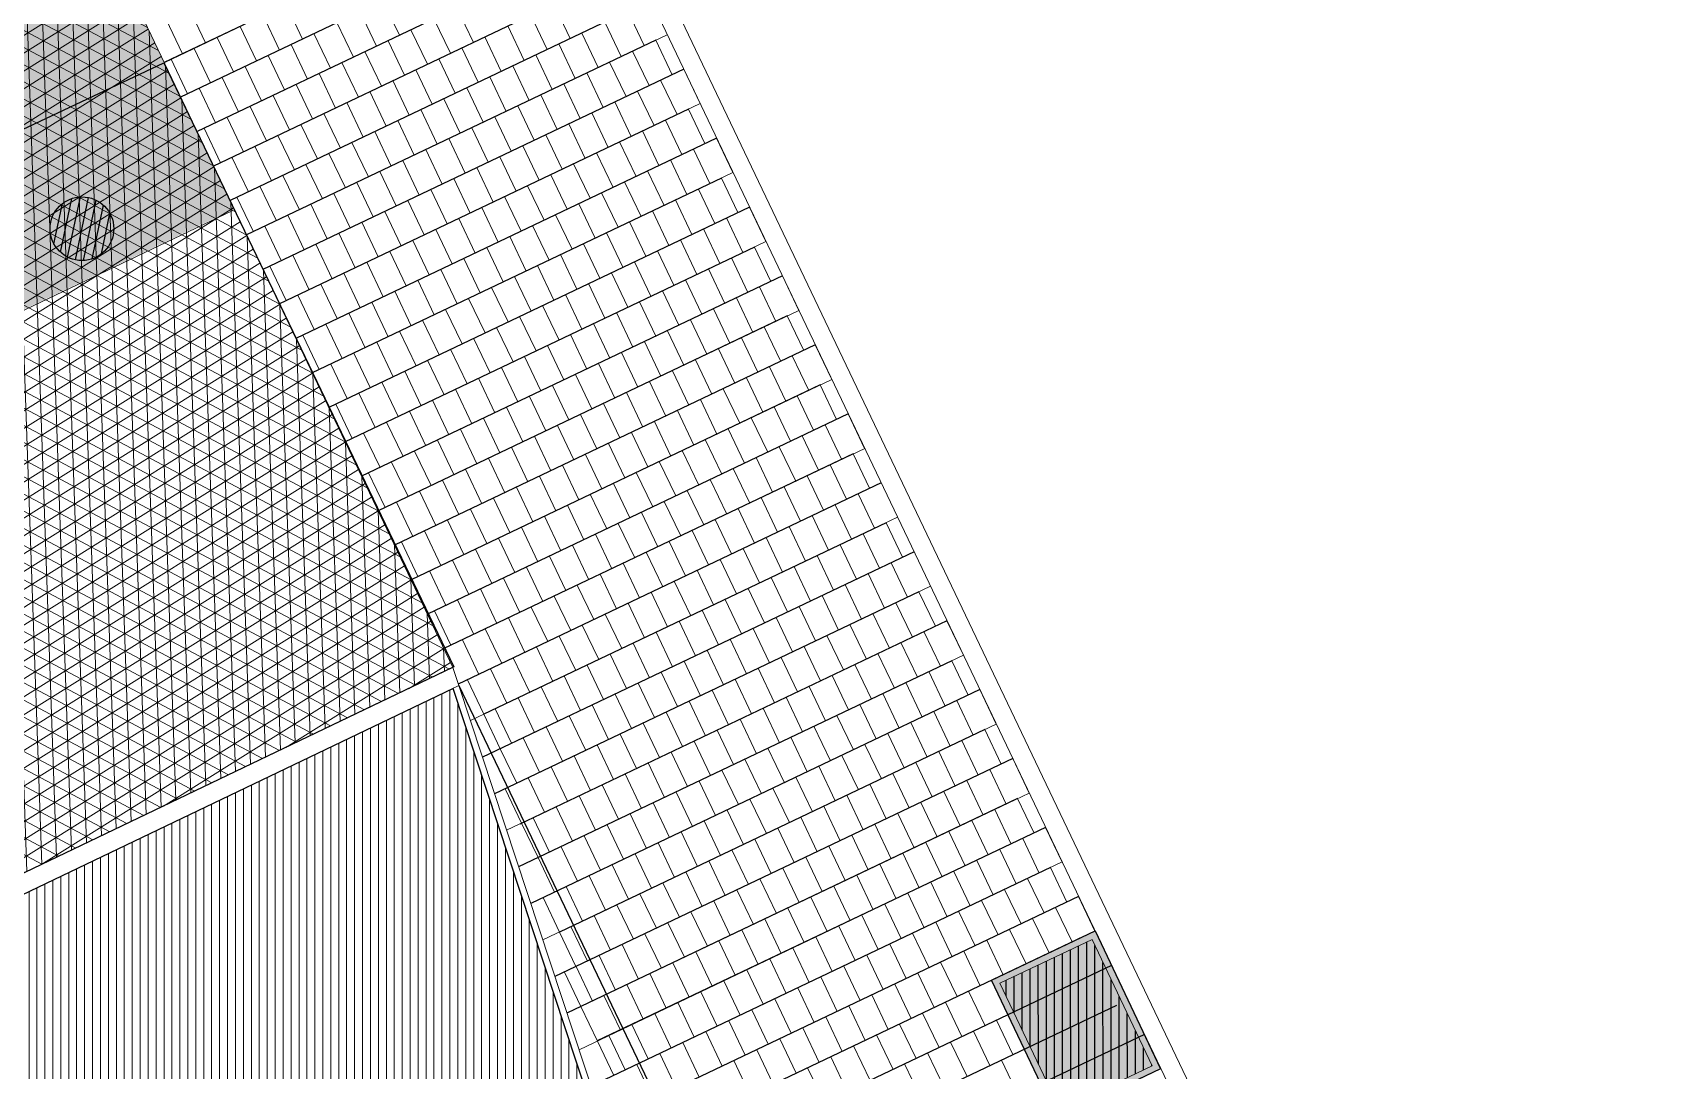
# Model space of a CAD drawing. Header units: metres. Extents: x 679599 to 680028, y 2748524 to 2748840.
# Drawn here: x 679982.01 to 680007.55, y 2748753.3 to 2748769.6 of the extents above; entities that cross this region are included whole.
import ezdxf

# ---------------------------------------------------------------- set-up
doc = ezdxf.new("R2010")
doc.units = ezdxf.units.M
doc.header["$LTSCALE"] = 5
doc.layers.add('00-AUX', color=2, linetype='Continuous', plot=False)
doc.layers.add('00-AUX Tree Pit', color=2, linetype='Continuous', plot=False)
doc.layers.add('02-L-B-Channel', color=140, linetype='Continuous', lineweight=5, plot=False)
doc.layers.add('02-L-B-Curb', color=11, linetype='Continuous', lineweight=5, plot=False)
doc.layers.add('02-L-B-Flat Bar', color=181, linetype='Continuous', lineweight=5)
doc.layers.add('04-BK-Tree Pit', color=6, linetype='Continuous', lineweight=5)
for name, color, linetype, lineweight, true_color in [('02-L-Joints-Paviment_07_Precast Concrete Blocks 60X40', 7, 'Continuous', 5, 0x999999), ('03-TR-Pavement_02_Sealed Gravel', 7, 'Continuous', 5, 0x38321e), ('03-TR-Pavement_05_Precast irregular Concrete Blocks_Open Joint', 7, 'Continuous', 5, 0x82ae7e), ('03-TR-Pavement_07_Precast Concrete Blocks 60X40', 7, 'Continuous', 5, 0x999999), ('03-TR-Pavement_07_Precast irregular Concrete Blocks', 7, 'Continuous', 5, 0xb3b3b3)]:
    doc.layers.add(name, color=color, linetype=linetype, lineweight=lineweight, true_color=true_color)
doc.layers.add('03-TR-Tree Pit_Green', color=46, linetype='Continuous')
doc.layers.add('03-TR-Tree Pit_White', color=7, linetype='Continuous', true_color=0xfcfcfc)

# ---------------------------------------------------------------- blocks, each defined once
blk = doc.blocks.new('ALCORQUE RECTANGULAR')
at = {"layer": '03-TR-Tree Pit_Green', "ltscale": 0.3}
h = blk.add_hatch(dxfattribs=at)
h.set_pattern_fill('ANSI31', color=256, scale=0.04, angle=-45)
h.set_pattern_definition([(360, (-2068898.16958, 3428624.0145), (3e-17, 0.127), [])])
h.paths.add_polyline_path([(679903.391, 2748647.421), (679902.702, 2748648.869), (679904.689, 2748649.814), (679905.377, 2748648.367)])
at = {"layer": '03-TR-Tree Pit_White'}
h = blk.add_hatch(color=256, dxfattribs=at)
h.dxf.hatch_style = 1
h.paths.add_polyline_path([(679903.344, 2748647.288), (679902.569, 2748648.916), (679904.736, 2748649.947), (679905.511, 2748648.319)])
at = {"layer": '02-L-B-Curb'}
blk.add_lwpolyline([(679903.344, 2748647.288), (679902.569, 2748648.916), (679904.736, 2748649.947), (679905.511, 2748648.319)], close=True, dxfattribs=at)
at = {"layer": '02-L-B-Curb', "color": 6}
blk.add_lwpolyline([(679903.391, 2748647.421), (679902.702, 2748648.868), (679904.689, 2748649.814), (679905.378, 2748648.366)], close=True, dxfattribs=at)

msp = doc.modelspace()

# ---------------------------------------------------------------- hatches: boundary and pattern name
at = {"layer": '03-TR-Pavement_02_Sealed Gravel', "linetype": 'Continuous'}
h = msp.add_hatch(dxfattribs=at)
h.set_pattern_fill('ANSI31', color=256, scale=0.0393, angle=45)
h.set_pattern_definition([(90, (652974.11672, 2717198.73223), (-0.1247775, 0), [])])
h.paths.add_polyline_path([(679968.866, 2748742.603), (679983.868, 2748747.571), (679993.107, 2748719.677), (679978.111, 2748714.692)], flags=16)
h.paths.add_polyline_path([(679998.133, 2748710.307), (680003.902, 2748713.034), (680005.419, 2748708.439), (680000.185, 2748705.967)], flags=16)
h.paths.add_polyline_path([(679963.902, 2748747.461), (679988.621, 2748759.303), (680006.998, 2748703.659), (679982.255, 2748691.885)])
at = {"layer": '03-TR-Pavement_05_Precast irregular Concrete Blocks_Open Joint'}
h = msp.add_hatch(dxfattribs=at)
h.set_pattern_fill('SWAMP', color=256, scale=0.01)
h.set_pattern_definition([(0, (-2.8001, 2.47284), (0.127, 0.219970452362), [0.03175, -0.22225]), (90, (-2.78422, 2.47284), (-0.127, 0.219970452362), [0.015875, -0.424065904724]), (90, (-2.78025, 2.47284), (-0.127, 0.219970452362), [0.0127, -0.427240904724]), (90, (-2.78819, 2.47284), (-0.127, 0.219970452362), [0.0127, -0.427240904724]), (60, (-2.77629, 2.47284), (-0.126999999827, 0.219970452462), [0.01016, -0.24384]), (120, (-2.79216, 2.47284), (-0.253999999827, 1e-10), [0.01016, -0.24384])])
h.paths.add_polyline_path([(679957.895, 2748753.804), (679953.212, 2748759.085), (679980.707, 2748776.199), (679985.171, 2748766.828)])
at = {"layer": '03-TR-Pavement_07_Precast irregular Concrete Blocks', "linetype": 'Continuous'}
h = msp.add_hatch(dxfattribs=at)
h.set_pattern_fill('NET3', color=256, scale=0.075, angle=92)
h.set_pattern_definition([(92, (679898.76976, 2748715.38535), (-0.23797994, -0.00831044), []), (152, (679898.76976, 2748715.38535), (-0.1117929, -0.2102519), []), (212, (679898.76976, 2748715.38535), (0.126187, -0.20194145), [])])
h.paths.add_polyline_path([(679980.706, 2748776.198), (679957.091, 2748761.499), (679946.748, 2748755.061), (679960.782, 2748746.299), (679963.716, 2748747.705), (679988.617, 2748759.633)])
at = {"layer": '03-TR-Tree Pit_Green'}
h = msp.add_hatch(dxfattribs=at)
h.set_pattern_fill('ANSI31', color=256, scale=0.04, angle=33)
h.set_pattern_definition([(78, (679982.7891, 2748766.52299), (-0.124225, 0.026405), [])])
edge = h.paths.add_edge_path()
edge.add_arc((679982.789, 2748766.523), 0.5, 0, 360)
at = {"layer": '03-TR-Tree Pit_White'}
h = msp.add_hatch(color=256, dxfattribs=at)
h.dxf.hatch_style = 1
edge = h.paths.add_edge_path()
edge.add_arc((679982.789, 2748766.523), 0.5, 0, 360)

# ---------------------------------------------------------------- linework, layer by layer
msp.add_circle((679982.789, 2748766.523), 0.5)
at = {"layer": '00-AUX'}
for points in [[(679990.692, 2748772.277), (679984.081, 2748769.131)], [(679990.769, 2748771.65), (679984.34, 2748768.59)], [(679991.209, 2748771.194), (679984.598, 2748768.048)], [(679991.287, 2748770.567), (679984.857, 2748767.507)], [(679991.727, 2748770.111), (679985.116, 2748766.965)], [(679991.804, 2748769.484), (679985.374, 2748766.425)], [(679963.698, 2748747.696), (679960.337, 2748757.938), (679984.076, 2748769.129), (679988.633, 2748759.641), (679963.698, 2748747.696)], [(679992.244, 2748769.029), (679985.632, 2748765.883)], [(679992.321, 2748768.401), (679985.891, 2748765.342)], [(679992.761, 2748767.946), (679986.15, 2748764.8)], [(679992.838, 2748767.318), (679986.408, 2748764.259)], [(679985.214, 2748766.76), (679988.633, 2748759.641), (679963.697, 2748747.696)], [(679993.278, 2748766.863), (679986.667, 2748763.717)], [(679993.355, 2748766.235), (679986.925, 2748763.176)], [(679993.795, 2748765.78), (679987.184, 2748762.634)], [(679993.872, 2748765.152), (679987.443, 2748762.093)], [(679994.312, 2748764.697), (679987.701, 2748761.551)], [(679994.389, 2748764.069), (679987.96, 2748761.01)], [(679994.829, 2748763.614), (679988.218, 2748760.468)], [(679994.906, 2748762.987), (679988.477, 2748759.927)], [(679995.346, 2748762.532), (679988.703, 2748759.37)], [(679995.424, 2748761.904), (679989.103, 2748758.896)], [(679995.864, 2748761.449), (679989.083, 2748758.222)], [(679995.941, 2748760.821), (679989.272, 2748757.648)], [(679996.381, 2748760.366), (679989.67, 2748757.172)], [(679996.458, 2748759.738), (679989.651, 2748756.499)], [(679988.712, 2748759.346), (680016.783, 2748700.654), (679938.873, 2748663.618)], [(679996.898, 2748759.283), (679989.841, 2748755.925)], [(679996.975, 2748758.655), (679990.293, 2748755.476)], [(679997.415, 2748758.2), (679990.221, 2748754.776)], [(679997.492, 2748757.572), (679990.41, 2748754.202)], [(679997.932, 2748757.117), (679990.887, 2748753.765)], [(679998.01, 2748756.489), (679990.789, 2748753.053)], [(679998.45, 2748756.034), (679990.979, 2748752.479)], [(679998.527, 2748755.406), (679991.169, 2748751.905)], [(679998.967, 2748754.951), (679991.56, 2748751.427)], [(679999.044, 2748754.324), (679991.548, 2748750.757)], [(679999.483, 2748753.868), (679991.737, 2748750.182)]]:
    msp.add_lwpolyline(points, dxfattribs=at)
at = {"layer": '00-AUX', "ltscale": 0.3}
msp.add_lwpolyline([(679963.902, 2748747.461), (679982.255, 2748691.885), (680006.998, 2748703.659), (679988.621, 2748759.303)], close=True, dxfattribs=at)
at = {"layer": '00-AUX Tree Pit'}
msp.add_lwpolyline([(679999.739, 2748753.326), (679998.111, 2748752.551), (679997.079, 2748754.718), (679998.708, 2748755.493)], close=True, dxfattribs=at)
msp.add_circle((679982.789, 2748766.523), 0.5, dxfattribs=at)
at = {"layer": '02-L-B-Channel'}
msp.add_lwpolyline([(679963.811, 2748747.418), (679963.716, 2748747.705), (679988.617, 2748759.633), (679988.712, 2748759.346), (679963.811, 2748747.418)], dxfattribs=at)
at = {"layer": '02-L-B-Curb'}
for points in [[(680027.692, 2748695.495), (679959.257, 2748838.798)], [(679959.147, 2748838.332), (680027.421, 2748695.366)], [(679980.706, 2748776.198), (679988.617, 2748759.633)], [(679988.621, 2748759.303), (680006.998, 2748703.659)], [(679988.712, 2748759.346), (680007.089, 2748703.702)]]:
    msp.add_lwpolyline(points, dxfattribs=at)
at = {"layer": '02-L-B-Flat Bar'}
for points in [[(679980.706, 2748776.198), (679988.617, 2748759.633)], [(679953.217, 2748759.079), (679957.895, 2748753.803), (679985.148, 2748766.804)]]:
    msp.add_lwpolyline(points, dxfattribs=at)
at = {"layer": '02-L-Joints-Paviment_07_Precast Concrete Blocks 60X40'}
for p, q in [((679989.103, 2748758.896), (679989.362, 2748758.355)), ((679989.697, 2748757.185), (679989.956, 2748756.644)), ((679990.293, 2748755.475), (679990.552, 2748754.934)), ((679990.63, 2748754.306), (679990.372, 2748754.848)), ((679990.888, 2748753.764), (679991.147, 2748753.223))]:
    msp.add_line(p, q, dxfattribs=at)
for points in [[(679984.473, 2748769.983), (679984.731, 2748769.441)], [(679986.255, 2748769.501), (679985.997, 2748770.043)], [(679987.519, 2748770.103), (679987.777, 2748769.561)], [(679988.939, 2748769.449), (679988.681, 2748769.991)], [(679990.203, 2748770.051), (679990.461, 2748769.509)], [(679984.112, 2748769.811), (679984.37, 2748769.269)], [(679985.893, 2748769.329), (679985.636, 2748769.871)], [(679986.796, 2748769.759), (679987.054, 2748769.217)], [(679987.158, 2748769.931), (679987.415, 2748769.389)], [(679988.578, 2748769.278), (679988.32, 2748769.819)], [(679989.842, 2748769.879), (679990.1, 2748769.337)], [(679991.262, 2748769.226), (679991.004, 2748769.768)], [(679991.623, 2748769.398), (679991.365, 2748769.939)], [(679985.171, 2748768.986), (679984.913, 2748769.527)], [(679985.532, 2748769.157), (679985.274, 2748769.699)], [(679986.435, 2748769.587), (679986.693, 2748769.045)], [(679987.855, 2748768.934), (679987.598, 2748769.476)], [(679988.217, 2748769.106), (679987.959, 2748769.647)], [(679989.12, 2748769.535), (679989.377, 2748768.994)], [(679989.481, 2748769.707), (679989.739, 2748769.165)], [(679990.901, 2748769.054), (679990.643, 2748769.596)], [(679991.804, 2748769.484), (679992.061, 2748768.942)], [(679984.81, 2748768.814), (679984.552, 2748769.355)], [(679985.713, 2748769.243), (679985.971, 2748768.702)], [(679986.074, 2748769.415), (679986.332, 2748768.873)], [(679987.494, 2748768.762), (679987.236, 2748769.304)], [(679988.758, 2748769.364), (679989.016, 2748768.822)], [(679990.178, 2748768.71), (679989.921, 2748769.252)], [(679990.54, 2748768.882), (679990.282, 2748769.424)], [(679991.442, 2748769.312), (679991.7, 2748768.771)], [(679984.449, 2748768.642), (679984.191, 2748769.184)], [(679985.352, 2748769.071), (679985.609, 2748768.53)], [(679986.772, 2748768.418), (679986.514, 2748768.96)], [(679987.133, 2748768.59), (679986.875, 2748769.132)], [(679988.036, 2748769.02), (679988.294, 2748768.478)], [(679988.397, 2748769.192), (679988.655, 2748768.65)], [(679989.817, 2748768.538), (679989.559, 2748769.08)], [(679990.72, 2748768.969), (679990.978, 2748768.427)], [(679991.081, 2748769.141), (679991.339, 2748768.599)], [(679992.501, 2748768.487), (679992.244, 2748769.029)], [(679984.629, 2748768.728), (679984.887, 2748768.186)], [(679984.99, 2748768.9), (679985.248, 2748768.358)], [(679986.411, 2748768.246), (679986.153, 2748768.788)], [(679987.675, 2748768.848), (679987.933, 2748768.306)], [(679989.095, 2748768.195), (679988.837, 2748768.736)], [(679989.456, 2748768.366), (679989.198, 2748768.908)], [(679990.359, 2748768.797), (679990.617, 2748768.255)], [(679992.14, 2748768.315), (679991.882, 2748768.857)], [(679985.688, 2748767.903), (679985.43, 2748768.444)], [(679986.049, 2748768.074), (679985.792, 2748768.616)], [(679986.952, 2748768.504), (679987.21, 2748767.962)], [(679987.314, 2748768.676), (679987.571, 2748768.134)], [(679988.734, 2748768.023), (679988.476, 2748768.565)], [(679989.636, 2748768.453), (679989.894, 2748767.911)], [(679989.998, 2748768.625), (679990.255, 2748768.083)], [(679991.418, 2748767.972), (679991.16, 2748768.513)], [(679991.779, 2748768.143), (679991.521, 2748768.685)], [(679985.327, 2748767.731), (679985.069, 2748768.272)], [(679986.591, 2748768.332), (679986.849, 2748767.79)], [(679988.011, 2748767.679), (679987.754, 2748768.221)], [(679988.373, 2748767.851), (679988.115, 2748768.393)], [(679989.275, 2748768.281), (679989.533, 2748767.739)], [(679991.057, 2748767.8), (679990.799, 2748768.342)], [(679991.96, 2748768.229), (679992.217, 2748767.688)], [(679992.321, 2748768.401), (679992.579, 2748767.86)], [(679984.966, 2748767.559), (679984.708, 2748768.101)], [(679985.869, 2748767.989), (679986.127, 2748767.447)], [(679986.23, 2748768.16), (679986.488, 2748767.619)], [(679987.65, 2748767.507), (679987.392, 2748768.049)], [(679988.553, 2748767.937), (679988.811, 2748767.396)], [(679988.914, 2748768.109), (679989.172, 2748767.567)], [(679990.334, 2748767.456), (679990.076, 2748767.998)], [(679990.695, 2748767.628), (679990.438, 2748768.17)], [(679991.598, 2748768.058), (679991.856, 2748767.516)], [(679993.019, 2748767.404), (679992.761, 2748767.946)], [(679985.508, 2748767.817), (679985.765, 2748767.275)], [(679986.928, 2748767.163), (679986.67, 2748767.705)], [(679987.289, 2748767.335), (679987.031, 2748767.877)], [(679988.192, 2748767.766), (679988.449, 2748767.224)], [(679989.973, 2748767.284), (679989.715, 2748767.826)], [(679990.876, 2748767.714), (679991.134, 2748767.172)], [(679991.237, 2748767.886), (679991.495, 2748767.344)], [(679992.657, 2748767.232), (679992.4, 2748767.774)], [(679985.146, 2748767.645), (679985.404, 2748767.103)], [(679986.567, 2748766.991), (679986.309, 2748767.533)], [(679987.469, 2748767.422), (679987.727, 2748766.88)], [(679987.83, 2748767.594), (679988.088, 2748767.052)], [(679989.251, 2748766.94), (679988.993, 2748767.482)], [(679989.612, 2748767.112), (679989.354, 2748767.654)], [(679990.515, 2748767.542), (679990.773, 2748767)], [(679991.935, 2748766.889), (679991.677, 2748767.43)], [(679992.296, 2748767.061), (679992.038, 2748767.602)], [(679985.844, 2748766.648), (679985.586, 2748767.19)], [(679986.205, 2748766.82), (679985.948, 2748767.361)], [(679987.108, 2748767.25), (679987.366, 2748766.708)], [(679988.889, 2748766.768), (679988.632, 2748767.31)], [(679989.792, 2748767.198), (679990.05, 2748766.656)], [(679990.154, 2748767.37), (679990.411, 2748766.828)], [(679991.574, 2748766.717), (679991.316, 2748767.259)], [(679992.838, 2748767.318), (679993.096, 2748766.777)], [(679985.483, 2748766.476), (679985.225, 2748767.018)], [(679986.747, 2748767.078), (679987.005, 2748766.536)], [(679988.167, 2748766.425), (679987.909, 2748766.967)], [(679988.528, 2748766.597), (679988.27, 2748767.138)], [(679989.431, 2748767.026), (679989.689, 2748766.485)], [(679990.851, 2748766.373), (679990.594, 2748766.915)], [(679991.213, 2748766.545), (679990.955, 2748767.087)], [(679992.116, 2748766.975), (679992.373, 2748766.433)], [(679992.477, 2748767.146), (679992.735, 2748766.605)], [(679986.024, 2748766.734), (679986.282, 2748766.192)], [(679986.386, 2748766.906), (679986.643, 2748766.364)], [(679987.806, 2748766.253), (679987.548, 2748766.795)], [(679988.709, 2748766.683), (679988.967, 2748766.141)], [(679989.07, 2748766.854), (679989.328, 2748766.313)], [(679990.49, 2748766.201), (679990.232, 2748766.743)], [(679991.754, 2748766.803), (679992.012, 2748766.261)], [(679993.175, 2748766.149), (679992.917, 2748766.691)], [(679993.536, 2748766.321), (679993.278, 2748766.863)], [(679985.663, 2748766.562), (679985.921, 2748766.021)], [(679987.083, 2748765.909), (679986.826, 2748766.451)], [(679987.445, 2748766.081), (679987.187, 2748766.623)], [(679988.348, 2748766.511), (679988.605, 2748765.969)], [(679989.768, 2748765.857), (679989.51, 2748766.399)], [(679990.129, 2748766.029), (679989.871, 2748766.571)], [(679991.032, 2748766.459), (679991.29, 2748765.917)], [(679991.393, 2748766.631), (679991.651, 2748766.089)], [(679992.813, 2748765.978), (679992.556, 2748766.519)], [(679986.722, 2748765.737), (679986.464, 2748766.279)], [(679987.625, 2748766.167), (679987.883, 2748765.625)], [(679987.986, 2748766.339), (679988.244, 2748765.797)], [(679989.407, 2748765.686), (679989.149, 2748766.227)], [(679990.671, 2748766.287), (679990.929, 2748765.745)], [(679992.091, 2748765.634), (679991.833, 2748766.176)], [(679992.452, 2748765.806), (679992.194, 2748766.347)], [(679993.355, 2748766.235), (679993.613, 2748765.694)], [(679986, 2748765.393), (679985.742, 2748765.935)], [(679986.361, 2748765.565), (679986.103, 2748766.107)], [(679987.264, 2748765.995), (679987.522, 2748765.453)], [(679989.045, 2748765.514), (679988.788, 2748766.055)], [(679989.948, 2748765.943), (679990.206, 2748765.402)], [(679990.31, 2748766.115), (679990.567, 2748765.573)], [(679991.73, 2748765.462), (679991.472, 2748766.004)], [(679992.633, 2748765.892), (679992.891, 2748765.35)], [(679992.994, 2748766.063), (679993.252, 2748765.522)], [(679986.542, 2748765.651), (679986.799, 2748765.11)], [(679986.903, 2748765.823), (679987.161, 2748765.281)], [(679988.323, 2748765.17), (679988.065, 2748765.712)], [(679988.684, 2748765.342), (679988.426, 2748765.884)], [(679989.587, 2748765.771), (679989.845, 2748765.23)], [(679991.007, 2748765.118), (679990.75, 2748765.66)], [(679991.369, 2748765.29), (679991.111, 2748765.832)], [(679992.272, 2748765.72), (679992.529, 2748765.178)], [(679994.053, 2748765.238), (679993.795, 2748765.78)], [(679986.18, 2748765.479), (679986.438, 2748764.938)], [(679987.962, 2748764.998), (679987.704, 2748765.54)], [(679988.865, 2748765.428), (679989.123, 2748764.886)], [(679989.226, 2748765.6), (679989.484, 2748765.058)], [(679990.646, 2748764.946), (679990.388, 2748765.488)], [(679991.549, 2748765.376), (679991.807, 2748764.834)], [(679991.91, 2748765.548), (679992.168, 2748765.006)], [(679993.331, 2748764.895), (679993.073, 2748765.436)], [(679993.692, 2748765.066), (679993.434, 2748765.608)], [(679987.239, 2748764.654), (679986.982, 2748765.196)], [(679987.601, 2748764.826), (679987.343, 2748765.368)], [(679988.504, 2748765.256), (679988.761, 2748764.714)], [(679989.924, 2748764.603), (679989.666, 2748765.144)], [(679990.285, 2748764.774), (679990.027, 2748765.316)], [(679991.188, 2748765.204), (679991.446, 2748764.662)], [(679992.969, 2748764.723), (679992.711, 2748765.264)], [(679993.872, 2748765.152), (679994.13, 2748764.611)], [(679986.878, 2748764.482), (679986.62, 2748765.024)], [(679987.781, 2748764.912), (679988.039, 2748764.37)], [(679988.142, 2748765.084), (679988.4, 2748764.542)], [(679989.563, 2748764.431), (679989.305, 2748764.972)], [(679990.827, 2748765.032), (679991.085, 2748764.49)], [(679992.247, 2748764.379), (679991.989, 2748764.921)], [(679992.608, 2748764.551), (679992.35, 2748765.093)], [(679993.511, 2748764.98), (679993.769, 2748764.439)], [(679986.517, 2748764.311), (679986.259, 2748764.852)], [(679987.42, 2748764.74), (679987.678, 2748764.198)], [(679988.84, 2748764.087), (679988.582, 2748764.629)], [(679989.201, 2748764.259), (679988.944, 2748764.801)], [(679990.104, 2748764.688), (679990.362, 2748764.147)], [(679990.466, 2748764.86), (679990.723, 2748764.319)], [(679991.886, 2748764.207), (679991.628, 2748764.749)], [(679992.789, 2748764.637), (679993.047, 2748764.095)], [(679993.15, 2748764.809), (679993.408, 2748764.267)], [(679994.57, 2748764.155), (679994.312, 2748764.697)], [(679986.698, 2748764.396), (679986.955, 2748763.855)], [(679987.059, 2748764.568), (679987.317, 2748764.027)], [(679988.479, 2748763.915), (679988.221, 2748764.457)], [(679989.743, 2748764.517), (679990.001, 2748763.975)], [(679991.163, 2748763.863), (679990.906, 2748764.405)], [(679991.525, 2748764.035), (679991.267, 2748764.577)], [(679992.428, 2748764.465), (679992.685, 2748763.923)], [(679993.848, 2748763.812), (679993.59, 2748764.353)], [(679994.209, 2748763.984), (679993.951, 2748764.525)], [(679987.757, 2748763.571), (679987.499, 2748764.113)], [(679988.118, 2748763.743), (679987.86, 2748764.285)], [(679989.021, 2748764.173), (679989.279, 2748763.631)], [(679989.382, 2748764.345), (679989.64, 2748763.803)], [(679990.802, 2748763.691), (679990.544, 2748764.233)], [(679991.705, 2748764.121), (679991.963, 2748763.579)], [(679992.066, 2748764.293), (679992.324, 2748763.751)], [(679993.486, 2748763.64), (679993.229, 2748764.182)], [(679987.395, 2748763.399), (679987.138, 2748763.941)], [(679988.66, 2748764.001), (679988.917, 2748763.459)], [(679990.08, 2748763.348), (679989.822, 2748763.889)], [(679990.441, 2748763.52), (679990.183, 2748764.061)], [(679991.344, 2748763.949), (679991.602, 2748763.407)], [(679993.125, 2748763.468), (679992.867, 2748764.01)], [(679994.028, 2748763.898), (679994.286, 2748763.356)], [(679994.389, 2748764.069), (679994.647, 2748763.528)], [(679987.034, 2748763.228), (679986.776, 2748763.769)], [(679987.937, 2748763.657), (679988.195, 2748763.115)], [(679988.298, 2748763.829), (679988.556, 2748763.287)], [(679989.719, 2748763.176), (679989.461, 2748763.718)], [(679990.622, 2748763.605), (679990.879, 2748763.064)], [(679990.983, 2748763.777), (679991.241, 2748763.236)], [(679992.403, 2748763.124), (679992.145, 2748763.666)], [(679992.764, 2748763.296), (679992.506, 2748763.838)], [(679993.667, 2748763.726), (679993.925, 2748763.184)], [(679995.087, 2748763.072), (679994.829, 2748763.614)], [(679987.576, 2748763.485), (679987.834, 2748762.944)], [(679988.996, 2748762.832), (679988.738, 2748763.374)], [(679989.357, 2748763.004), (679989.1, 2748763.546)], [(679990.26, 2748763.434), (679990.518, 2748762.892)], [(679992.042, 2748762.952), (679991.784, 2748763.494)], [(679992.945, 2748763.382), (679993.202, 2748762.84)], [(679993.306, 2748763.554), (679993.564, 2748763.012)], [(679994.726, 2748762.901), (679994.468, 2748763.442)], [(679987.215, 2748763.313), (679987.473, 2748762.772)], [(679988.635, 2748762.66), (679988.377, 2748763.202)], [(679989.538, 2748763.09), (679989.796, 2748762.548)], [(679989.899, 2748763.262), (679990.157, 2748762.72)], [(679991.319, 2748762.609), (679991.061, 2748763.15)], [(679991.68, 2748762.78), (679991.423, 2748763.322)], [(679992.583, 2748763.21), (679992.841, 2748762.668)], [(679994.004, 2748762.557), (679993.746, 2748763.099)], [(679994.365, 2748762.729), (679994.107, 2748763.27)], [(679987.913, 2748762.316), (679987.655, 2748762.858)], [(679988.274, 2748762.488), (679988.016, 2748763.03)], [(679989.177, 2748762.918), (679989.435, 2748762.376)], [(679990.958, 2748762.437), (679990.7, 2748762.978)], [(679991.861, 2748762.866), (679992.119, 2748762.325)], [(679992.222, 2748763.038), (679992.48, 2748762.496)], [(679993.642, 2748762.385), (679993.385, 2748762.927)], [(679994.906, 2748762.987), (679995.164, 2748762.445)], [(679987.551, 2748762.145), (679987.294, 2748762.686)], [(679988.454, 2748762.574), (679988.712, 2748762.032)], [(679988.816, 2748762.746), (679989.073, 2748762.204)], [(679990.236, 2748762.093), (679989.978, 2748762.635)], [(679990.597, 2748762.265), (679990.339, 2748762.807)], [(679991.5, 2748762.694), (679991.758, 2748762.153)], [(679992.92, 2748762.041), (679992.662, 2748762.583)], [(679993.281, 2748762.213), (679993.023, 2748762.755)], [(679994.184, 2748762.643), (679994.442, 2748762.101)], [(679994.545, 2748762.815), (679994.803, 2748762.273)], [(679988.093, 2748762.402), (679988.351, 2748761.861)], [(679989.875, 2748761.921), (679989.617, 2748762.463)], [(679990.777, 2748762.351), (679991.035, 2748761.809)], [(679991.139, 2748762.523), (679991.396, 2748761.981)], [(679992.559, 2748761.869), (679992.301, 2748762.411)], [(679993.823, 2748762.471), (679994.081, 2748761.929)], [(679995.243, 2748761.818), (679994.985, 2748762.36)], [(679987.732, 2748762.23), (679987.99, 2748761.689)], [(679989.152, 2748761.577), (679988.894, 2748762.119)], [(679989.513, 2748761.749), (679989.256, 2748762.291)], [(679990.416, 2748762.179), (679990.674, 2748761.637)], [(679991.836, 2748761.526), (679991.579, 2748762.067)], [(679992.198, 2748761.697), (679991.94, 2748762.239)], [(679993.1, 2748762.127), (679993.358, 2748761.586)], [(679993.462, 2748762.299), (679993.719, 2748761.758)], [(679994.882, 2748761.646), (679994.624, 2748762.188)], [(679988.791, 2748761.405), (679988.533, 2748761.947)], [(679989.694, 2748761.835), (679989.952, 2748761.293)], [(679990.055, 2748762.007), (679990.313, 2748761.465)], [(679991.475, 2748761.354), (679991.217, 2748761.895)], [(679992.739, 2748761.956), (679992.997, 2748761.414)], [(679994.159, 2748761.302), (679993.902, 2748761.844)], [(679994.521, 2748761.474), (679994.263, 2748762.016)], [(679995.424, 2748761.904), (679995.682, 2748761.362)], [(679988.069, 2748761.062), (679987.811, 2748761.603)], [(679988.43, 2748761.234), (679988.172, 2748761.775)], [(679989.333, 2748761.663), (679989.591, 2748761.121)], [(679990.753, 2748761.01), (679990.495, 2748761.552)], [(679991.114, 2748761.182), (679990.856, 2748761.724)], [(679992.017, 2748761.612), (679992.275, 2748761.07)], [(679992.378, 2748761.784), (679992.636, 2748761.242)], [(679993.798, 2748761.13), (679993.54, 2748761.672)], [(679994.701, 2748761.56), (679994.959, 2748761.018)], [(679995.062, 2748761.732), (679995.32, 2748761.19)], [(679988.61, 2748761.319), (679988.868, 2748760.778)], [(679988.972, 2748761.491), (679989.229, 2748760.95)], [(679990.392, 2748760.838), (679990.134, 2748761.38)], [(679991.656, 2748761.44), (679991.914, 2748760.898)], [(679993.076, 2748760.787), (679992.818, 2748761.328)], [(679993.437, 2748760.959), (679993.179, 2748761.5)], [(679994.34, 2748761.388), (679994.598, 2748760.846)], [(679988.249, 2748761.148), (679988.507, 2748760.606)], [(679989.669, 2748760.494), (679989.412, 2748761.036)], [(679990.031, 2748760.666), (679989.773, 2748761.208)], [(679990.933, 2748761.096), (679991.191, 2748760.554)], [(679991.295, 2748761.268), (679991.552, 2748760.726)], [(679992.715, 2748760.615), (679992.457, 2748761.157)], [(679993.618, 2748761.044), (679993.876, 2748760.503)], [(679993.979, 2748761.216), (679994.237, 2748760.675)], [(679995.399, 2748760.563), (679995.141, 2748761.105)], [(679995.76, 2748760.735), (679995.502, 2748761.277)], [(679989.308, 2748760.322), (679989.05, 2748760.864)], [(679990.572, 2748760.924), (679990.83, 2748760.383)], [(679991.992, 2748760.271), (679991.734, 2748760.813)], [(679992.354, 2748760.443), (679992.096, 2748760.985)], [(679993.256, 2748760.873), (679993.514, 2748760.331)], [(679995.038, 2748760.391), (679994.78, 2748760.933)], [(679995.941, 2748760.821), (679996.199, 2748760.279)], [(679988.947, 2748760.151), (679988.689, 2748760.692)], [(679989.85, 2748760.581), (679990.108, 2748760.039)], [(679990.211, 2748760.752), (679990.469, 2748760.211)], [(679991.631, 2748760.099), (679991.373, 2748760.641)], [(679992.534, 2748760.529), (679992.792, 2748759.987)], [(679992.895, 2748760.701), (679993.153, 2748760.159)], [(679994.315, 2748760.047), (679994.058, 2748760.589)], [(679994.677, 2748760.219), (679994.419, 2748760.761)], [(679995.58, 2748760.649), (679995.837, 2748760.107)], [(679988.586, 2748759.979), (679988.328, 2748760.52)], [(679989.489, 2748760.409), (679989.746, 2748759.867)], [(679990.909, 2748759.755), (679990.651, 2748760.297)], [(679991.27, 2748759.927), (679991.012, 2748760.469)], [(679992.173, 2748760.357), (679992.431, 2748759.815)], [(679993.954, 2748759.876), (679993.696, 2748760.417)], [(679994.857, 2748760.305), (679995.115, 2748759.763)], [(679995.218, 2748760.477), (679995.476, 2748759.935)], [(679996.639, 2748759.824), (679996.381, 2748760.366)], [(679988.766, 2748760.065), (679989.024, 2748759.523)], [(679989.127, 2748760.237), (679989.385, 2748759.695)], [(679990.548, 2748759.584), (679990.29, 2748760.125)], [(679991.451, 2748760.013), (679991.708, 2748759.471)], [(679991.812, 2748760.185), (679992.07, 2748759.643)], [(679993.232, 2748759.532), (679992.974, 2748760.074)], [(679993.593, 2748759.704), (679993.335, 2748760.245)], [(679994.496, 2748760.133), (679994.754, 2748759.592)], [(679995.916, 2748759.48), (679995.658, 2748760.022)], [(679996.277, 2748759.652), (679996.02, 2748760.194)], [(679989.825, 2748759.24), (679989.567, 2748759.782)], [(679990.186, 2748759.412), (679989.929, 2748759.953)], [(679991.089, 2748759.841), (679991.347, 2748759.299)], [(679992.871, 2748759.36), (679992.613, 2748759.902)], [(679993.774, 2748759.79), (679994.031, 2748759.248)], [(679994.135, 2748759.961), (679994.393, 2748759.42)], [(679995.555, 2748759.308), (679995.297, 2748759.85)], [(679989.464, 2748759.068), (679989.206, 2748759.61)], [(679990.728, 2748759.669), (679990.986, 2748759.128)], [(679992.148, 2748759.016), (679991.89, 2748759.558)], [(679992.509, 2748759.188), (679992.252, 2748759.73)], [(679993.412, 2748759.618), (679993.67, 2748759.076)], [(679994.833, 2748758.964), (679994.575, 2748759.506)], [(679995.194, 2748759.136), (679994.936, 2748759.678)], [(679996.097, 2748759.566), (679996.355, 2748759.024)], [(679996.458, 2748759.738), (679996.716, 2748759.196)], [(679989.103, 2748758.896), (679988.845, 2748759.438)], [(679990.006, 2748759.326), (679990.264, 2748758.784)], [(679990.367, 2748759.498), (679990.625, 2748758.956)], [(679991.787, 2748758.844), (679991.529, 2748759.386)], [(679992.69, 2748759.274), (679992.948, 2748758.732)], [(679993.051, 2748759.446), (679993.309, 2748758.904)], [(679994.471, 2748758.793), (679994.214, 2748759.334)], [(679995.736, 2748759.394), (679995.993, 2748758.852)], [(679997.156, 2748758.741), (679996.898, 2748759.283)], [(679989.645, 2748759.154), (679989.902, 2748758.612)], [(679991.065, 2748758.501), (679990.807, 2748759.042)], [(679991.426, 2748758.672), (679991.168, 2748759.214)], [(679992.329, 2748759.102), (679992.587, 2748758.56)], [(679994.11, 2748758.621), (679993.852, 2748759.163)], [(679995.013, 2748759.05), (679995.271, 2748758.509)], [(679995.374, 2748759.222), (679995.632, 2748758.68)], [(679996.795, 2748758.569), (679996.537, 2748759.111)], [(679989.283, 2748758.982), (679989.541, 2748758.44)], [(679990.704, 2748758.329), (679990.446, 2748758.87)], [(679991.607, 2748758.758), (679991.864, 2748758.217)], [(679991.968, 2748758.93), (679992.226, 2748758.388)], [(679993.388, 2748758.277), (679993.13, 2748758.819)], [(679993.749, 2748758.449), (679993.491, 2748758.991)], [(679994.652, 2748758.878), (679994.91, 2748758.337)], [(679996.072, 2748758.225), (679995.814, 2748758.767)], [(679996.433, 2748758.397), (679996.176, 2748758.939)], [(679989.981, 2748757.985), (679989.723, 2748758.527)], [(679990.342, 2748758.157), (679990.085, 2748758.699)], [(679991.245, 2748758.586), (679991.503, 2748758.045)], [(679993.027, 2748758.105), (679992.769, 2748758.647)], [(679993.93, 2748758.535), (679994.187, 2748757.993)], [(679994.291, 2748758.707), (679994.549, 2748758.165)], [(679995.711, 2748758.053), (679995.453, 2748758.595)], [(679996.614, 2748758.483), (679996.872, 2748757.941)], [(679996.975, 2748758.655), (679997.233, 2748758.113)], [(679989.62, 2748757.813), (679989.362, 2748758.355)], [(679990.523, 2748758.243), (679990.781, 2748757.701)], [(679990.884, 2748758.415), (679991.142, 2748757.873)], [(679992.304, 2748757.761), (679992.046, 2748758.303)], [(679992.665, 2748757.933), (679992.408, 2748758.475)], [(679993.568, 2748758.363), (679993.826, 2748757.821)], [(679994.989, 2748757.71), (679994.731, 2748758.251)], [(679995.35, 2748757.881), (679995.092, 2748758.423)], [(679996.253, 2748758.311), (679996.511, 2748757.769)], [(679990.162, 2748758.071), (679990.42, 2748757.529)], [(679991.943, 2748757.59), (679991.685, 2748758.131)], [(679992.846, 2748758.019), (679993.104, 2748757.477)], [(679993.207, 2748758.191), (679993.465, 2748757.649)], [(679994.627, 2748757.538), (679994.37, 2748758.079)], [(679995.892, 2748758.139), (679996.149, 2748757.598)], [(679997.312, 2748757.486), (679997.054, 2748758.028)], [(679997.673, 2748757.658), (679997.415, 2748758.2)], [(679989.439, 2748757.727), (679989.697, 2748757.185)], [(679989.801, 2748757.899), (679990.058, 2748757.357)], [(679991.221, 2748757.246), (679990.963, 2748757.788)], [(679991.582, 2748757.418), (679991.324, 2748757.959)], [(679992.485, 2748757.847), (679992.743, 2748757.305)], [(679993.905, 2748757.194), (679993.647, 2748757.736)], [(679994.266, 2748757.366), (679994.008, 2748757.908)], [(679995.169, 2748757.796), (679995.427, 2748757.254)], [(679995.53, 2748757.968), (679995.788, 2748757.426)], [(679996.951, 2748757.314), (679996.693, 2748757.856)], [(679990.859, 2748757.074), (679990.602, 2748757.616)], [(679991.763, 2748757.503), (679992.02, 2748756.962)], [(679992.124, 2748757.675), (679992.382, 2748757.134)], [(679993.544, 2748757.022), (679993.286, 2748757.564)], [(679994.808, 2748757.624), (679995.066, 2748757.082)], [(679996.228, 2748756.97), (679995.97, 2748757.512)], [(679996.589, 2748757.142), (679996.332, 2748757.684)], [(679997.492, 2748757.572), (679997.75, 2748757.03)], [(679990.137, 2748756.73), (679989.879, 2748757.272)], [(679990.498, 2748756.902), (679990.24, 2748757.444)], [(679991.401, 2748757.332), (679991.659, 2748756.79)], [(679992.821, 2748756.678), (679992.564, 2748757.22)], [(679993.183, 2748756.85), (679992.925, 2748757.392)], [(679994.086, 2748757.28), (679994.343, 2748756.738)], [(679994.447, 2748757.452), (679994.704, 2748756.91)], [(679995.867, 2748756.798), (679995.609, 2748757.34)], [(679996.77, 2748757.228), (679997.028, 2748756.686)], [(679997.131, 2748757.4), (679997.389, 2748756.858)], [(679990.679, 2748756.988), (679990.937, 2748756.446)], [(679991.04, 2748757.16), (679991.298, 2748756.618)], [(679992.46, 2748756.506), (679992.202, 2748757.048)], [(679993.724, 2748757.108), (679993.982, 2748756.567)], [(679995.145, 2748756.455), (679994.887, 2748756.996)], [(679995.506, 2748756.627), (679995.248, 2748757.168)], [(679996.409, 2748757.056), (679996.667, 2748756.514)], [(679998.19, 2748756.575), (679997.932, 2748757.117)], [(679990.318, 2748756.816), (679990.576, 2748756.274)], [(679991.738, 2748756.163), (679991.48, 2748756.704)], [(679992.099, 2748756.335), (679991.841, 2748756.876)], [(679993.002, 2748756.765), (679993.26, 2748756.223)], [(679993.363, 2748756.937), (679993.621, 2748756.395)], [(679994.783, 2748756.283), (679994.526, 2748756.825)], [(679995.686, 2748756.713), (679995.944, 2748756.171)], [(679996.048, 2748756.884), (679996.305, 2748756.343)], [(679997.468, 2748756.231), (679997.21, 2748756.773)], [(679997.829, 2748756.403), (679997.571, 2748756.945)], [(679989.957, 2748756.644), (679990.214, 2748756.102)], [(679991.377, 2748755.991), (679991.119, 2748756.533)], [(679992.641, 2748756.593), (679992.898, 2748756.051)], [(679994.061, 2748755.939), (679993.803, 2748756.481)], [(679994.422, 2748756.111), (679994.164, 2748756.653)], [(679995.325, 2748756.541), (679995.583, 2748755.999)], [(679997.106, 2748756.059), (679996.849, 2748756.601)], [(679998.01, 2748756.489), (679998.267, 2748755.947)], [(679990.654, 2748755.647), (679990.397, 2748756.189)], [(679991.016, 2748755.819), (679990.758, 2748756.361)], [(679991.918, 2748756.249), (679992.176, 2748755.707)], [(679992.279, 2748756.421), (679992.537, 2748755.879)], [(679993.7, 2748755.767), (679993.442, 2748756.309)], [(679994.603, 2748756.197), (679994.861, 2748755.655)], [(679994.964, 2748756.369), (679995.222, 2748755.827)], [(679996.384, 2748755.716), (679996.126, 2748756.257)], [(679996.745, 2748755.887), (679996.487, 2748756.429)], [(679997.648, 2748756.317), (679997.906, 2748755.775)], [(679990.293, 2748755.475), (679990.035, 2748756.017)], [(679991.557, 2748756.077), (679991.815, 2748755.536)], [(679992.977, 2748755.423), (679992.72, 2748755.965)], [(679993.339, 2748755.595), (679993.081, 2748756.137)], [(679994.242, 2748756.025), (679994.499, 2748755.483)], [(679996.023, 2748755.544), (679995.765, 2748756.086)], [(679996.926, 2748755.973), (679997.184, 2748755.431)], [(679997.287, 2748756.145), (679997.545, 2748755.603)], [(679998.707, 2748755.492), (679998.45, 2748756.034)], [(679990.835, 2748755.734), (679991.092, 2748755.192)], [(679991.196, 2748755.905), (679991.454, 2748755.364)], [(679992.616, 2748755.252), (679992.358, 2748755.793)], [(679993.519, 2748755.681), (679993.777, 2748755.139)], [(679993.88, 2748755.853), (679994.138, 2748755.311)], [(679995.3, 2748755.2), (679995.043, 2748755.742)], [(679995.662, 2748755.372), (679995.404, 2748755.914)], [(679996.565, 2748755.801), (679996.823, 2748755.26)], [(679997.985, 2748755.148), (679997.727, 2748755.69)], [(679998.346, 2748755.32), (679998.088, 2748755.862)], [(679990.473, 2748755.562), (679990.731, 2748755.02)], [(679991.894, 2748754.908), (679991.636, 2748755.45)], [(679992.255, 2748755.08), (679991.997, 2748755.621)], [(679993.158, 2748755.509), (679993.416, 2748754.968)], [(679994.939, 2748755.028), (679994.681, 2748755.57)], [(679995.842, 2748755.458), (679996.1, 2748754.916)], [(679996.204, 2748755.63), (679996.461, 2748755.088)], [(679997.624, 2748754.976), (679997.366, 2748755.518)], [(679991.533, 2748754.736), (679991.275, 2748755.278)], [(679992.436, 2748755.166), (679992.694, 2748754.624)], [(679992.797, 2748755.338), (679993.055, 2748754.796)], [(679994.217, 2748754.685), (679993.959, 2748755.226)], [(679994.578, 2748754.856), (679994.32, 2748755.398)], [(679995.481, 2748755.286), (679995.739, 2748754.744)], [(679996.901, 2748754.632), (679996.644, 2748755.174)], [(679997.263, 2748754.804), (679997.005, 2748755.346)], [(679990.81, 2748754.392), (679990.553, 2748754.934)], [(679991.172, 2748754.564), (679990.914, 2748755.106)], [(679992.074, 2748754.994), (679992.332, 2748754.452)], [(679993.856, 2748754.513), (679993.598, 2748755.055)], [(679994.759, 2748754.942), (679995.017, 2748754.4)], [(679995.12, 2748755.114), (679995.378, 2748754.572)], [(679996.54, 2748754.461), (679996.282, 2748755.002)], [(679991.713, 2748754.822), (679991.971, 2748754.28)], [(679993.133, 2748754.169), (679992.875, 2748754.711)], [(679993.494, 2748754.341), (679993.237, 2748754.883)], [(679994.398, 2748754.77), (679994.655, 2748754.228)], [(679995.818, 2748754.117), (679995.56, 2748754.659)], [(679996.179, 2748754.289), (679995.921, 2748754.831)], [(679990.991, 2748754.478), (679991.249, 2748753.936)], [(679991.352, 2748754.65), (679991.61, 2748754.108)], [(679992.772, 2748753.997), (679992.514, 2748754.539)], [(679993.675, 2748754.426), (679993.933, 2748753.885)], [(679994.036, 2748754.598), (679994.294, 2748754.056)], [(679995.457, 2748753.945), (679995.199, 2748754.487)], [(679996.721, 2748754.547), (679996.979, 2748754.005)], [(679990.63, 2748754.306), (679990.888, 2748753.764)], [(679992.05, 2748753.654), (679991.792, 2748754.195)], [(679992.411, 2748753.825), (679992.153, 2748754.367)], [(679993.314, 2748754.255), (679993.572, 2748753.713)], [(679994.734, 2748753.601), (679994.476, 2748754.143)], [(679995.095, 2748753.773), (679994.838, 2748754.315)], [(679995.998, 2748754.203), (679996.256, 2748753.661)], [(679996.36, 2748754.375), (679996.617, 2748753.833)], [(679991.688, 2748753.482), (679991.431, 2748754.024)], [(679992.592, 2748753.911), (679992.849, 2748753.369)], [(679992.953, 2748754.083), (679993.211, 2748753.541)], [(679994.373, 2748753.429), (679994.115, 2748753.971)], [(679995.637, 2748754.031), (679995.895, 2748753.489)], [(679997.057, 2748753.378), (679996.799, 2748753.92)], [(679997.418, 2748753.55), (679997.161, 2748754.091)], [(679991.327, 2748753.31), (679991.069, 2748753.852)], [(679992.23, 2748753.739), (679992.488, 2748753.197)], [(679994.012, 2748753.257), (679993.754, 2748753.799)], [(679994.915, 2748753.687), (679995.173, 2748753.145)], [(679995.276, 2748753.859), (679995.534, 2748753.317)], [(679996.696, 2748753.206), (679996.438, 2748753.748)], [(679991.508, 2748753.395), (679991.766, 2748752.853)], [(679991.869, 2748753.567), (679992.127, 2748753.025)], [(679993.289, 2748752.914), (679993.032, 2748753.456)], [(679993.651, 2748753.086), (679993.393, 2748753.627)], [(679994.554, 2748753.515), (679994.811, 2748752.973)], [(679995.974, 2748752.862), (679995.716, 2748753.404)], [(679996.335, 2748753.034), (679996.077, 2748753.576)], [(679997.238, 2748753.464), (679997.495, 2748752.923)], [(679994.192, 2748753.343), (679994.45, 2748752.802)]]:
    msp.add_lwpolyline(points, dxfattribs=at)
at = {"layer": '03-TR-Pavement_07_Precast Concrete Blocks 60X40'}
for p, q in [((679984.089, 2748769.135), (679990.692, 2748772.277)), ((679984.347, 2748768.593), (679990.951, 2748771.736)), ((679984.605, 2748768.052), (679991.21, 2748771.195)), ((679984.863, 2748767.51), (679991.469, 2748770.653)), ((679985.121, 2748766.968), (679991.727, 2748770.112)), ((679985.38, 2748766.427), (679991.985, 2748769.57)), ((679985.638, 2748765.885), (679992.244, 2748769.029)), ((679985.896, 2748765.343), (679992.502, 2748768.487)), ((679986.154, 2748764.802), (679992.761, 2748767.946)), ((679986.412, 2748764.26), (679993.019, 2748767.404)), ((679986.67, 2748763.719), (679993.278, 2748766.863)), ((679986.928, 2748763.177), (679993.536, 2748766.322)), ((679987.186, 2748762.635), (679993.795, 2748765.78)), ((679987.445, 2748762.094), (679994.054, 2748765.239)), ((679987.703, 2748761.552), (679994.312, 2748764.697)), ((679987.961, 2748761.01), (679994.571, 2748764.156)), ((679988.219, 2748760.469), (679994.829, 2748763.614)), ((679988.477, 2748759.927), (679995.088, 2748763.073)), ((679988.704, 2748759.371), (679995.347, 2748762.532)), ((679988.893, 2748758.796), (679995.606, 2748761.99)), ((679989.083, 2748758.222), (679995.864, 2748761.449)), ((679989.273, 2748757.648), (679996.122, 2748760.907)), ((679989.462, 2748757.074), (679996.381, 2748760.366)), ((679989.652, 2748756.499), (679996.639, 2748759.824)), ((679989.842, 2748755.925), (679996.898, 2748759.283)), ((679990.031, 2748755.351), (679997.156, 2748758.742)), ((679990.221, 2748754.777), (679997.415, 2748758.2)), ((679990.411, 2748754.203), (679997.673, 2748757.659)), ((679990.6, 2748753.628), (679997.932, 2748757.117)), ((679990.79, 2748753.054), (679998.191, 2748756.576)), ((679990.98, 2748752.48), (679998.449, 2748756.034)), ((679991.169, 2748751.906), (679998.708, 2748755.493)), ((679991.359, 2748751.331), (679997.337, 2748754.176)), ((679991.548, 2748750.757), (679997.595, 2748753.634)), ((679991.928, 2748749.609), (679999.742, 2748753.327))]:
    msp.add_line(p, q, dxfattribs=at)

# ---------------------------------------------------------------- block references
at = {"layer": '04-BK-Tree Pit', "rotation": 90}
msp.add_blockref('ALCORQUE RECTANGULAR', (3428647.027, 2068849.982), dxfattribs=at)

doc.saveas('drawing.dxf')
